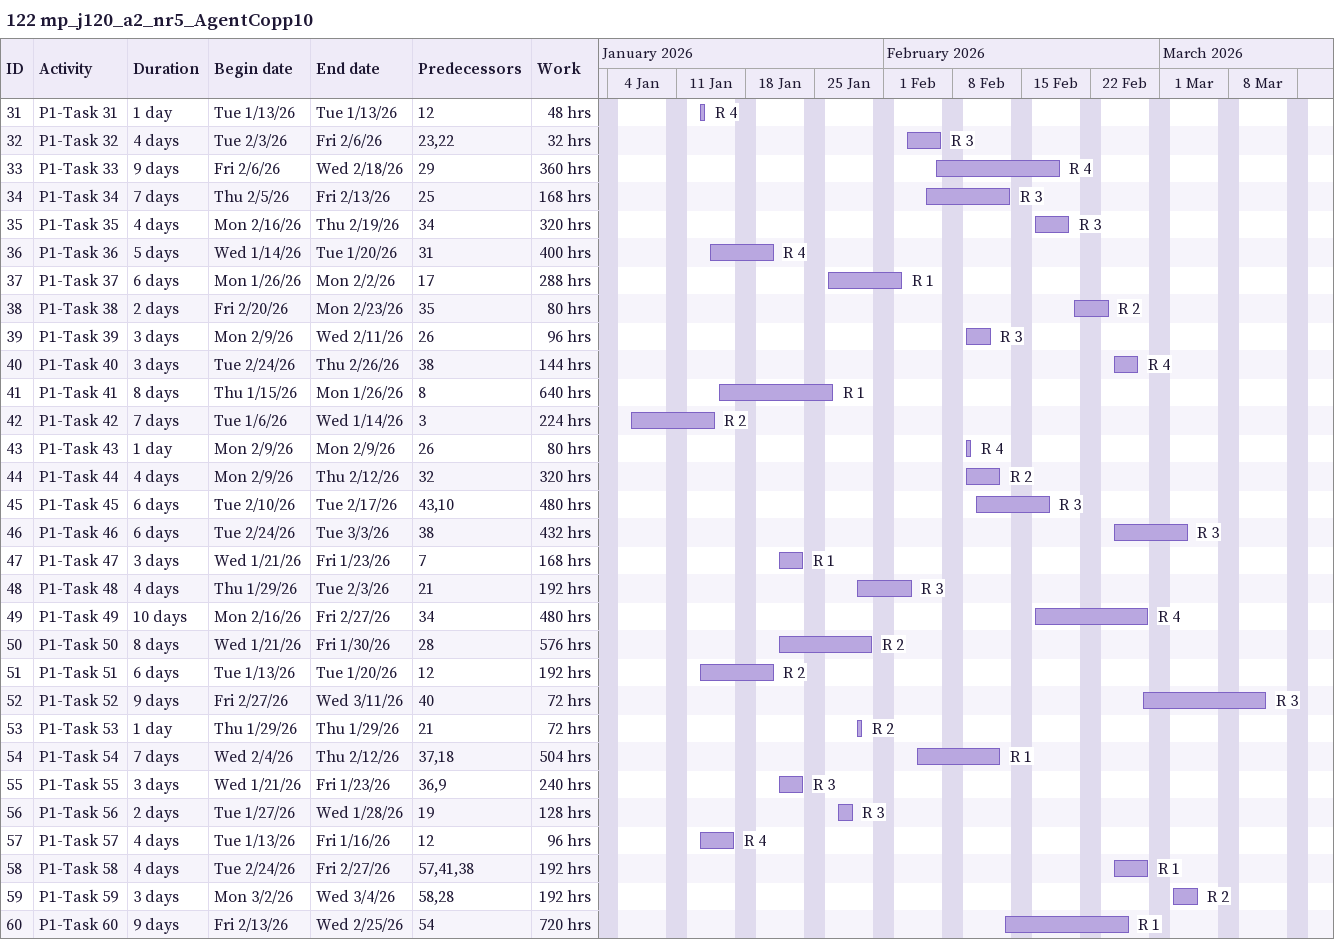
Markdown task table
122 mp_j120_a2_nr5_AgentCopp10

| ID | Task | Duration | Start | Finish | Predecessors | Resources | Work (h) |
|---|---|---|---|---|---|---|---|
| 31 | P1-Task 31 | 1d | 2026-01-13 | 2026-01-13 | 12 | R 4 | 48 |
| 32 | P1-Task 32 | 4d | 2026-02-03 | 2026-02-06 | 23, 22 | R 3 | 32 |
| 33 | P1-Task 33 | 9d | 2026-02-06 | 2026-02-18 | 29 | R 4 | 360 |
| 34 | P1-Task 34 | 7d | 2026-02-05 | 2026-02-13 | 25 | R 3 | 168 |
| 35 | P1-Task 35 | 4d | 2026-02-16 | 2026-02-19 | 34 | R 3 | 320 |
| 36 | P1-Task 36 | 5d | 2026-01-14 | 2026-01-20 | 31 | R 4 | 400 |
| 37 | P1-Task 37 | 6d | 2026-01-26 | 2026-02-02 | 17 | R 1 | 288 |
| 38 | P1-Task 38 | 2d | 2026-02-20 | 2026-02-23 | 35 | R 2 | 80 |
| 39 | P1-Task 39 | 3d | 2026-02-09 | 2026-02-11 | 26 | R 3 | 96 |
| 40 | P1-Task 40 | 3d | 2026-02-24 | 2026-02-26 | 38 | R 4 | 144 |
| 41 | P1-Task 41 | 8d | 2026-01-15 | 2026-01-26 | 8 | R 1 | 640 |
| 42 | P1-Task 42 | 7d | 2026-01-06 | 2026-01-14 | 3 | R 2 | 224 |
| 43 | P1-Task 43 | 1d | 2026-02-09 | 2026-02-09 | 26 | R 4 | 80 |
| 44 | P1-Task 44 | 4d | 2026-02-09 | 2026-02-12 | 32 | R 2 | 320 |
| 45 | P1-Task 45 | 6d | 2026-02-10 | 2026-02-17 | 43, 10 | R 3 | 480 |
| 46 | P1-Task 46 | 6d | 2026-02-24 | 2026-03-03 | 38 | R 3 | 432 |
| 47 | P1-Task 47 | 3d | 2026-01-21 | 2026-01-23 | 7 | R 1 | 168 |
| 48 | P1-Task 48 | 4d | 2026-01-29 | 2026-02-03 | 21 | R 3 | 192 |
| 49 | P1-Task 49 | 10d | 2026-02-16 | 2026-02-27 | 34 | R 4 | 480 |
| 50 | P1-Task 50 | 8d | 2026-01-21 | 2026-01-30 | 28 | R 2 | 576 |
| 51 | P1-Task 51 | 6d | 2026-01-13 | 2026-01-20 | 12 | R 2 | 192 |
| 52 | P1-Task 52 | 9d | 2026-02-27 | 2026-03-11 | 40 | R 3 | 72 |
| 53 | P1-Task 53 | 1d | 2026-01-29 | 2026-01-29 | 21 | R 2 | 72 |
| 54 | P1-Task 54 | 7d | 2026-02-04 | 2026-02-12 | 37, 18 | R 1 | 504 |
| 55 | P1-Task 55 | 3d | 2026-01-21 | 2026-01-23 | 36, 9 | R 3 | 240 |
| 56 | P1-Task 56 | 2d | 2026-01-27 | 2026-01-28 | 19 | R 3 | 128 |
| 57 | P1-Task 57 | 4d | 2026-01-13 | 2026-01-16 | 12 | R 4 | 96 |
| 58 | P1-Task 58 | 4d | 2026-02-24 | 2026-02-27 | 57, 41, 38 | R 1 | 192 |
| 59 | P1-Task 59 | 3d | 2026-03-02 | 2026-03-04 | 58, 28 | R 2 | 192 |
| 60 | P1-Task 60 | 9d | 2026-02-13 | 2026-02-25 | 54 | R 1 | 720 |
